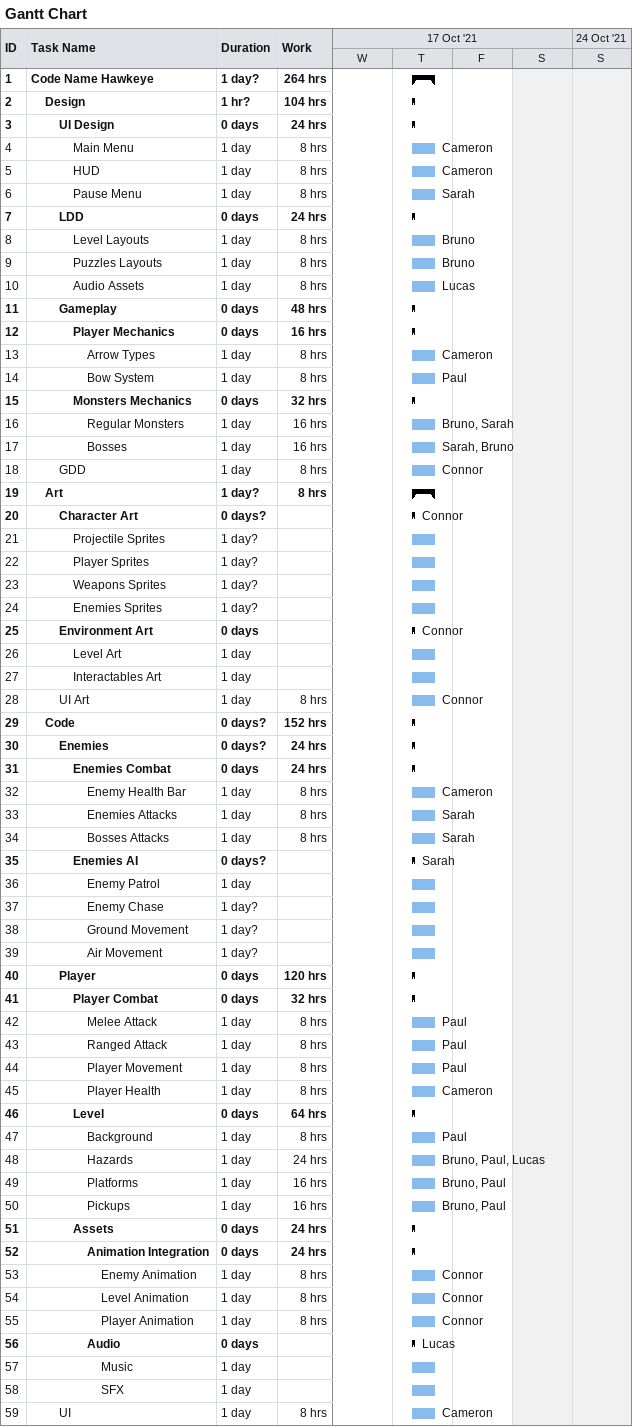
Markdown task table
Gantt Chart

| ID | Level | Task | Duration | Start | Finish | Resources | Work (h) |
|---|---|---|---|---|---|---|---|
| 1 | 1 | **Code Name Hawkeye** | 1d? | 2021-10-21 | 2021-10-21 |  | 264 |
| 2 | 2 | **Design** | 1h? | 2021-10-21 | 2021-10-21 |  | 104 |
| 3 | 3 | **UI Design** | 0d | 2021-10-21 | 2021-10-21 |  | 24 |
| 4 | 4 | Main Menu | 1d | 2021-10-21 | 2021-10-21 | Cameron | 8 |
| 5 | 4 | HUD | 1d | 2021-10-21 | 2021-10-21 | Cameron | 8 |
| 6 | 4 | Pause Menu | 1d | 2021-10-21 | 2021-10-21 | Sarah | 8 |
| 7 | 3 | **LDD** | 0d | 2021-10-21 | 2021-10-21 |  | 24 |
| 8 | 4 | Level Layouts | 1d | 2021-10-21 | 2021-10-21 | Bruno | 8 |
| 9 | 4 | Puzzles Layouts | 1d | 2021-10-21 | 2021-10-21 | Bruno | 8 |
| 10 | 4 | Audio Assets | 1d | 2021-10-21 | 2021-10-21 | Lucas | 8 |
| 11 | 3 | **Gameplay** | 0d | 2021-10-21 | 2021-10-21 |  | 48 |
| 12 | 4 | **Player Mechanics** | 0d | 2021-10-21 | 2021-10-21 |  | 16 |
| 13 | 5 | Arrow Types | 1d | 2021-10-21 | 2021-10-21 | Cameron | 8 |
| 14 | 5 | Bow System | 1d | 2021-10-21 | 2021-10-21 | Paul | 8 |
| 15 | 4 | **Monsters Mechanics** | 0d | 2021-10-21 | 2021-10-21 |  | 32 |
| 16 | 5 | Regular Monsters | 1d | 2021-10-21 | 2021-10-21 | Bruno, Sarah | 16 |
| 17 | 5 | Bosses | 1d | 2021-10-21 | 2021-10-21 | Sarah, Bruno | 16 |
| 18 | 3 | GDD | 1d | 2021-10-21 | 2021-10-21 | Connor | 8 |
| 19 | 2 | **Art** | 1d? | 2021-10-21 | 2021-10-21 |  | 8 |
| 20 | 3 | **Character Art** | 0d? | 2021-10-21 | 2021-10-21 | Connor |  |
| 21 | 4 | Projectile Sprites | 1d? | 2021-10-21 | 2021-10-21 |  |  |
| 22 | 4 | Player Sprites | 1d? | 2021-10-21 | 2021-10-21 |  |  |
| 23 | 4 | Weapons Sprites | 1d? | 2021-10-21 | 2021-10-21 |  |  |
| 24 | 4 | Enemies Sprites | 1d? | 2021-10-21 | 2021-10-21 |  |  |
| 25 | 3 | **Environment Art** | 0d | 2021-10-21 | 2021-10-21 | Connor |  |
| 26 | 4 | Level Art | 1d | 2021-10-21 | 2021-10-21 |  |  |
| 27 | 4 | Interactables Art | 1d | 2021-10-21 | 2021-10-21 |  |  |
| 28 | 3 | UI Art | 1d | 2021-10-21 | 2021-10-21 | Connor | 8 |
| 29 | 2 | **Code** | 0d? | 2021-10-21 | 2021-10-21 |  | 152 |
| 30 | 3 | **Enemies** | 0d? | 2021-10-21 | 2021-10-21 |  | 24 |
| 31 | 4 | **Enemies Combat** | 0d | 2021-10-21 | 2021-10-21 |  | 24 |
| 32 | 5 | Enemy Health Bar | 1d | 2021-10-21 | 2021-10-21 | Cameron | 8 |
| 33 | 5 | Enemies Attacks | 1d | 2021-10-21 | 2021-10-21 | Sarah | 8 |
| 34 | 5 | Bosses Attacks | 1d | 2021-10-21 | 2021-10-21 | Sarah | 8 |
| 35 | 4 | **Enemies AI** | 0d? | 2021-10-21 | 2021-10-21 | Sarah |  |
| 36 | 5 | Enemy Patrol | 1d | 2021-10-21 | 2021-10-21 |  |  |
| 37 | 5 | Enemy Chase | 1d? | 2021-10-21 | 2021-10-21 |  |  |
| 38 | 5 | Ground Movement | 1d? | 2021-10-21 | 2021-10-21 |  |  |
| 39 | 5 | Air Movement | 1d? | 2021-10-21 | 2021-10-21 |  |  |
| 40 | 3 | **Player** | 0d | 2021-10-21 | 2021-10-21 |  | 120 |
| 41 | 4 | **Player Combat** | 0d | 2021-10-21 | 2021-10-21 |  | 32 |
| 42 | 5 | Melee Attack | 1d | 2021-10-21 | 2021-10-21 | Paul | 8 |
| 43 | 5 | Ranged Attack | 1d | 2021-10-21 | 2021-10-21 | Paul | 8 |
| 44 | 5 | Player Movement | 1d | 2021-10-21 | 2021-10-21 | Paul | 8 |
| 45 | 5 | Player Health | 1d | 2021-10-21 | 2021-10-21 | Cameron | 8 |
| 46 | 4 | **Level** | 0d | 2021-10-21 | 2021-10-21 |  | 64 |
| 47 | 5 | Background | 1d | 2021-10-21 | 2021-10-21 | Paul | 8 |
| 48 | 5 | Hazards | 1d | 2021-10-21 | 2021-10-21 | Bruno, Paul, Lucas | 24 |
| 49 | 5 | Platforms | 1d | 2021-10-21 | 2021-10-21 | Bruno, Paul | 16 |
| 50 | 5 | Pickups | 1d | 2021-10-21 | 2021-10-21 | Bruno, Paul | 16 |
| 51 | 4 | **Assets** | 0d | 2021-10-21 | 2021-10-21 |  | 24 |
| 52 | 5 | **Animation Integration** | 0d | 2021-10-21 | 2021-10-21 |  | 24 |
| 53 | 6 | Enemy Animation | 1d | 2021-10-21 | 2021-10-21 | Connor | 8 |
| 54 | 6 | Level Animation | 1d | 2021-10-21 | 2021-10-21 | Connor | 8 |
| 55 | 6 | Player Animation | 1d | 2021-10-21 | 2021-10-21 | Connor | 8 |
| 56 | 5 | **Audio** | 0d | 2021-10-21 | 2021-10-21 | Lucas |  |
| 57 | 6 | Music | 1d | 2021-10-21 | 2021-10-21 |  |  |
| 58 | 6 | SFX | 1d | 2021-10-21 | 2021-10-21 |  |  |
| 59 | 3 | UI | 1d | 2021-10-21 | 2021-10-21 | Cameron | 8 |
